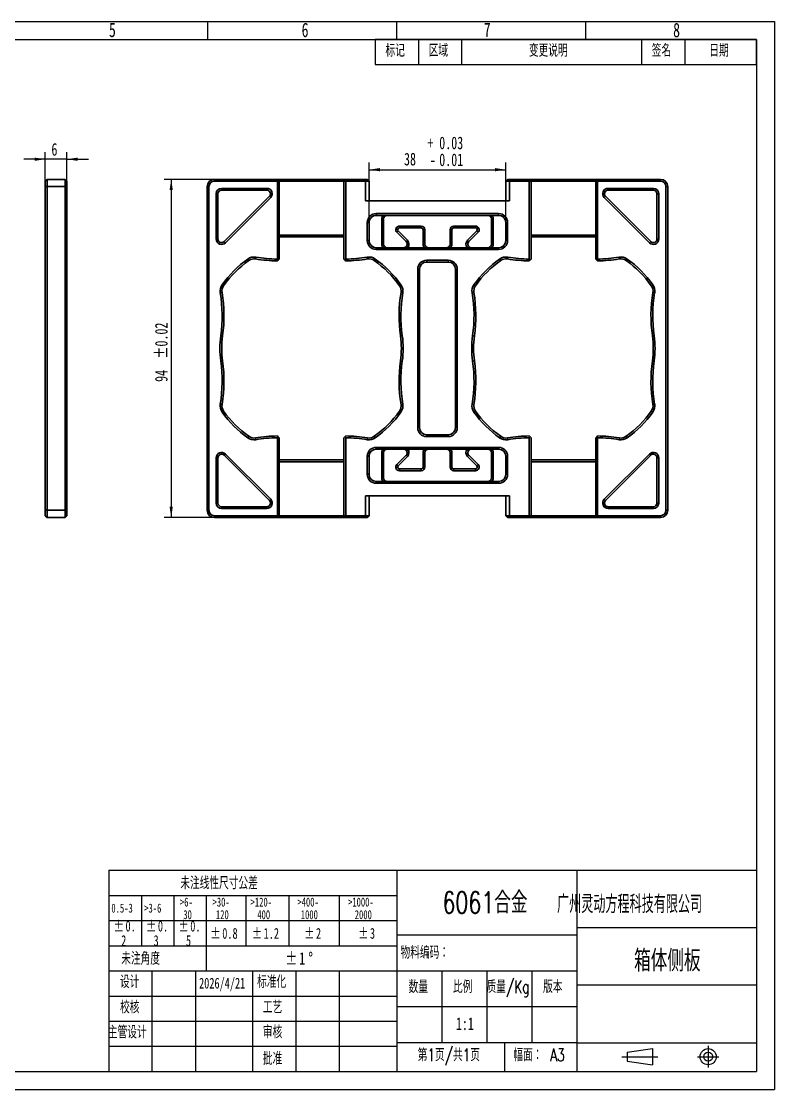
# Model space of a CAD drawing. Header units: millimetres. Extents: x 0 to 420, y 0 to 297.
# Drawn here: x 210.6 to 420, y 0 to 297 of the extents above; entities that cross this region are included whole.
import ezdxf

# ---------------------------------------------------------------- set-up
doc = ezdxf.new("R2010")
doc.units = ezdxf.units.MM
doc.linetypes.add('CENTERX2', pattern=[20.32, 12.7, -2.54, 2.54, -2.54])
for name, color, linetype in [('中心线', 6, 'CENTERX2'), ('尺寸线', 5, 'Continuous'), ('细实线', 7, 'Continuous')]:
    doc.layers.add(name, color=color, linetype=linetype)
doc.layers.add('图框', color=7, linetype='Continuous', lineweight=50)
doc.layers.add('粗实线', color=7, linetype='Continuous', lineweight=25)
doc.styles.add('SLDTEXTSTYLE0', font='TXT', dxfattribs={"width": 0.7, "bigfont": 'bigfont'})
doc.styles.add('SLDTEXTSTYLE1', font='TXT', dxfattribs={"width": 0.7})
doc.styles.add('SLDTEXTSTYLE2', font='TXT', dxfattribs={"width": 0.610802, "bigfont": 'bigfont'})
doc.dimstyles.new('SLDDIMSTYLE0', dxfattribs={"dimtxt": 3.5, "dimasz": 3, "dimexe": 0, "dimexo": 0.0625, "dimgap": 0.875, "dimtad": 2, "dimrnd": 1e-09, "dimzin": 12, "dimdsep": 46, "dimtxsty": 'SLDTEXTSTYLE1', "dimsah": 1, "dimcen": 0.09, "dimadec": 0, "dimazin": 3, "dimtol": 1, "dimtp": 0.02, "dimtm": 0.02, "dimtfac": 1, "dimtofl": 0, "dimtmove": 0, "dimatfit": 3, "dimfxl": 0, "dimfrac": 2, "dimtolj": 1, "dimarcsym": 0})
doc.dimstyles.new('SLDDIMSTYLE1', dxfattribs={"dimtxt": 3.5, "dimasz": 3, "dimexe": 0, "dimexo": 0.0625, "dimgap": 0.875, "dimtad": 2, "dimrnd": 1e-09, "dimzin": 12, "dimdsep": 46, "dimtxsty": 'SLDTEXTSTYLE1', "dimsah": 1, "dimcen": 0.09, "dimadec": 0, "dimazin": 3, "dimtfac": 1, "dimtmove": 0, "dimatfit": 0, "dimfxl": 0, "dimfrac": 2, "dimtolj": 1, "dimtzin": 12, "dimarcsym": 0})
doc.dimstyles.new('SLDDIMSTYLE4', dxfattribs={"dimtxt": 3.5, "dimasz": 3, "dimexe": 0, "dimexo": 0.0625, "dimgap": 0.875, "dimtad": 2, "dimrnd": 1e-09, "dimzin": 12, "dimdsep": 46, "dimtxsty": 'SLDTEXTSTYLE1', "dimsah": 1, "dimcen": 0.09, "dimadec": 0, "dimazin": 3, "dimtol": 1, "dimtp": 0.03, "dimtm": 0.01, "dimtfac": 1, "dimtofl": 0, "dimtmove": 0, "dimatfit": 3, "dimfxl": 0, "dimfrac": 2, "dimtolj": 1, "dimarcsym": 0})

# ---------------------------------------------------------------- blocks, each defined once
blk = doc.blocks.new('SW_TABLEANNOTATION_0')
at = {"layer": '细实线', "color": 0}
for p, q in [((0, 0), (0, -7)), ((0, 0), (12, 0)), ((0, 0), (0, -7)), ((106, 0), (0, 0)), ((12, 0), (12, -7)), ((12, 0), (24, 0)), ((24, 0), (24, -7)), ((24, 0), (74, 0)), ((74, 0), (74, -7)), ((74, 0), (86, 0)), ((86, 0), (86, -7)), ((86, 0), (106, 0)), ((106, 0), (106, -7)), ((106, -7), (106, 0)), ((0, -7), (12, -7)), ((0, -7), (106, -7)), ((12, -7), (24, -7)), ((24, -7), (74, -7)), ((74, -7), (86, -7)), ((86, -7), (106, -7))]:
    blk.add_line(p, q, dxfattribs=at)
at = {"layer": '细实线', "color": 0, "char_height": 3.5, "attachment_point": 1, "style": 'SLDTEXTSTYLE0'}
for s, insert in [('标记', (2.85, -1.34)), ('区域', (14.85, -1.34)), ('变更说明', (42.7, -1.34)), ('签名', (76.85, -1.34)), ('日期', (92.85, -1.34))]:
    blk.add_mtext(s, dxfattribs=dict(at, insert=insert))
blk = doc.blocks.new('SW_TABLEANNOTATION_1')
at = {"layer": '细实线', "color": 0}
for p, q in [((0, 0), (0, -7)), ((0, 0), (9, 0)), ((9, 0), (18, 0)), ((18, 0), (27, 0)), ((27, 0), (38, 0)), ((38, 0), (50, 0)), ((50, 0), (64, 0)), ((64, 0), (80, 0)), ((80, 0), (80, -7)), ((0, -7), (0, -14)), ((0, -7), (9, -7)), ((9, -7), (9, -14)), ((9, -7), (18, -7)), ((18, -7), (18, -14)), ((18, -7), (27, -7)), ((27, -7), (27, -14)), ((27, -7), (38, -7)), ((38, -7), (38, -14)), ((38, -7), (50, -7)), ((50, -7), (50, -14)), ((50, -7), (64, -7)), ((64, -7), (64, -14)), ((64, -7), (80, -7)), ((80, -7), (80, -14)), ((0, -14), (0, -21)), ((0, -14), (9, -14)), ((9, -14), (9, -21)), ((9, -14), (18, -14)), ((18, -14), (18, -21)), ((18, -14), (27, -14)), ((27, -14), (27, -21)), ((27, -14), (38, -14)), ((38, -14), (38, -21)), ((38, -14), (50, -14)), ((50, -14), (50, -21)), ((50, -14), (64, -14)), ((64, -14), (64, -21)), ((64, -14), (80, -14)), ((80, -14), (80, -21)), ((0, -21), (0, -28)), ((0, -21), (9, -21)), ((9, -21), (18, -21)), ((18, -21), (27, -21)), ((27, -21), (27, -28)), ((27, -21), (27, -28)), ((27, -21), (38, -21)), ((38, -21), (50, -21)), ((50, -21), (64, -21)), ((64, -21), (80, -21)), ((80, -21), (80, -28)), ((0, -28), (9, -28)), ((9, -28), (18, -28)), ((18, -28), (27, -28)), ((27, -28), (38, -28)), ((38, -28), (50, -28)), ((50, -28), (64, -28)), ((64, -28), (80, -28))]:
    blk.add_line(p, q, dxfattribs=at)
at = {"layer": '细实线', "color": 0, "attachment_point": 1}
for s, insert, char_height, style in [('未注线性尺寸公差', (19.82, -1.79), 3.5, 'SLDTEXTSTYLE0'), ('>6-', (19.71, -7.6), 2.5, 'SLDTEXTSTYLE1'), ('>30-', (28.79, -7.6), 2.5, 'SLDTEXTSTYLE1'), ('>120-', (39.36, -7.6), 2.5, 'SLDTEXTSTYLE1'), ('>400-', (52.36, -7.6), 2.5, 'SLDTEXTSTYLE1'), ('>1000-', (66.44, -7.6), 2.5, 'SLDTEXTSTYLE1'), ('0.5-3', (0.66, -9.28), 2.5, 'SLDTEXTSTYLE1'), ('>3-6', (9.79, -9.28), 2.5, 'SLDTEXTSTYLE1'), ('30', (20.65, -11.1), 2.5, 'SLDTEXTSTYLE1'), ('120', (29.72, -11.1), 2.5, 'SLDTEXTSTYLE1'), ('400', (41.22, -11.1), 2.5, 'SLDTEXTSTYLE1'), ('1000', (53.3, -11.1), 2.5, 'SLDTEXTSTYLE1'), ('2000', (68.3, -11.1), 2.5, 'SLDTEXTSTYLE1'), ('%%p', (1.3, -14.03), 3, 'SLDTEXTSTYLE1'), ('0.', (4.59, -14.03), 3, 'SLDTEXTSTYLE1'), ('%%p', (10.3, -14.03), 3, 'SLDTEXTSTYLE1'), ('0.', (13.59, -14.03), 3, 'SLDTEXTSTYLE1'), ('%%p', (19.3, -14.03), 3, 'SLDTEXTSTYLE1'), ('0.', (22.59, -14.03), 3, 'SLDTEXTSTYLE1'), ('%%p', (28.19, -16.05), 3, 'SLDTEXTSTYLE1'), ('0.8', (31.48, -16.05), 3, 'SLDTEXTSTYLE1'), ('%%p', (39.69, -16.05), 3, 'SLDTEXTSTYLE1'), ('1.2', (42.98, -16.05), 3, 'SLDTEXTSTYLE1'), ('%%p', (54.25, -16.05), 3, 'SLDTEXTSTYLE1'), ('2', (57.53, -16.05), 3, 'SLDTEXTSTYLE1'), ('%%p', (69.25, -16.05), 3, 'SLDTEXTSTYLE1'), ('3', (72.53, -16.05), 3, 'SLDTEXTSTYLE1'), ('2', (3.39, -18.06), 3, 'SLDTEXTSTYLE1'), ('3', (12.39, -18.06), 3, 'SLDTEXTSTYLE1'), ('5', (21.39, -18.06), 3, 'SLDTEXTSTYLE1'), ('未注角度', (3.41, -22.79), 3.5, 'SLDTEXTSTYLE0'), ('%%p', (49.01, -22.79), 3.5, 'SLDTEXTSTYLE1'), ('1', (52.84, -22.79), 3.5, 'SLDTEXTSTYLE1'), ('%%d', (55.43, -22.79), 3.5, 'SLDTEXTSTYLE1')]:
    blk.add_mtext(s, dxfattribs=dict(at, insert=insert, char_height=char_height, style=style))
blk = doc.blocks.new('_D_5')
at = {"layer": '尺寸线'}
for p, q in [((217.3, 258.67), (211.3, 258.67)), ((217.3, 251.07), (217.3, 260.67)), ((223.3, 258.67), (217.3, 258.67)), ((223.3, 251.07), (223.3, 260.67)), ((223.3, 258.67), (229.3, 258.67))]:
    blk.add_line(p, q, dxfattribs=at)
for points in [[(217.3, 258.67), (214.3, 259.12), (214.3, 258.22)], [(223.3, 258.67), (226.3, 258.22), (226.3, 259.12)]]:
    blk.add_solid(points, dxfattribs=at)
at = {"layer": '尺寸线', "insert": (219, 263.18), "char_height": 3.5, "attachment_point": 1, "style": 'SLDTEXTSTYLE1'}
blk.add_mtext('6', dxfattribs=at)
blk = doc.blocks.new('_D_11')
at = {"layer": '尺寸线'}
for p, q in [((307.29, 241.07), (307.29, 257.76)), ((307.29, 255.76), (345.29, 255.76)), ((345.29, 241.07), (345.29, 257.76))]:
    blk.add_line(p, q, dxfattribs=at)
for points in [[(307.29, 255.76), (310.29, 255.31), (310.29, 256.21)], [(345.29, 255.76), (342.29, 256.21), (342.29, 255.31)]]:
    blk.add_solid(points, dxfattribs=at)
at = {"layer": '尺寸线', "char_height": 3.5, "attachment_point": 1, "style": 'SLDTEXTSTYLE1'}
for s, insert in [('+', (323.49, 264.97)), ('0.03', (326.78, 264.97)), ('38', (316.99, 260.46)), ('0.01', (326.78, 260.27)), ('-', (324.17, 260.27))]:
    blk.add_mtext(s, dxfattribs=dict(at, insert=insert))
blk = doc.blocks.new('_D_12')
at = {"layer": '尺寸线'}
for p, q in [((281.79, 253.07), (250.29, 253.07)), ((252.29, 253.07), (252.29, 159.07)), ((281.79, 159.07), (250.29, 159.07))]:
    blk.add_line(p, q, dxfattribs=at)
for points in [[(252.29, 253.07), (251.84, 250.07), (252.74, 250.07)], [(252.29, 159.07), (252.74, 162.07), (251.84, 162.07)]]:
    blk.add_solid(points, dxfattribs=at)
at = {"layer": '尺寸线', "char_height": 3.5, "attachment_point": 1, "rotation": 90, "style": 'SLDTEXTSTYLE1'}
for s, insert in [('±0.02', (247.78, 203.26)), ('94', (247.78, 196.77))]:
    blk.add_mtext(s, dxfattribs=dict(at, insert=insert))

msp = doc.modelspace()

# ---------------------------------------------------------------- linework, layer by layer
at = {"color": 7, "linetype": 'Continuous', "lineweight": 35}
for p, q in [((217.296, 252.572), (217.796, 253.072)), ((217.296, 251.072), (217.296, 252.572)), ((217.796, 253.072), (217.796, 251.072)), ((222.796, 253.072), (217.796, 253.072)), ((222.796, 251.072), (222.796, 253.072)), ((222.796, 253.072), (223.296, 252.572)), ((223.296, 252.572), (223.296, 251.072)), ((264.292, 253.072), (264.292, 252.572)), ((264.292, 253.072), (281.792, 253.072)), ((281.792, 252.572), (264.292, 252.572)), ((281.792, 253.072), (281.792, 252.572)), ((282.292, 252.572), (281.792, 253.072)), ((281.792, 253.072), (300.792, 253.072)), ((281.792, 230.913), (281.792, 252.572)), ((282.292, 252.572), (281.792, 252.572)), ((282.292, 252.572), (282.292, 230.91)), ((300.292, 252.572), (282.292, 252.572)), ((300.292, 252.572), (300.792, 253.072)), ((300.792, 252.572), (300.292, 252.572)), ((300.292, 230.91), (300.292, 252.572)), ((300.792, 252.572), (300.792, 253.072)), ((300.792, 253.072), (306.292, 253.072)), ((300.792, 252.572), (300.792, 230.913)), ((306.292, 252.572), (300.792, 252.572)), ((306.292, 252.572), (306.292, 253.072)), ((306.292, 253.072), (306.792, 253.072)), ((306.292, 247.072), (306.292, 252.572)), ((307.292, 252.572), (306.292, 252.572)), ((307.292, 252.572), (306.792, 253.072)), ((307.292, 252.572), (307.292, 247.072)), ((345.792, 253.072), (345.292, 252.572)), ((345.292, 247.072), (345.292, 252.572)), ((346.292, 252.572), (345.292, 252.572)), ((345.792, 253.072), (346.292, 253.072)), ((346.292, 253.072), (346.292, 252.572)), ((346.292, 253.072), (351.792, 253.072)), ((346.292, 252.572), (346.292, 247.072)), ((351.792, 252.572), (346.292, 252.572)), ((351.792, 253.072), (352.292, 252.572)), ((351.792, 253.072), (351.792, 252.572)), ((351.792, 253.072), (370.792, 253.072)), ((351.792, 230.913), (351.792, 252.572)), ((351.792, 252.572), (352.292, 252.572)), ((352.292, 252.572), (352.292, 230.91)), ((370.292, 252.572), (352.292, 252.572)), ((370.792, 253.072), (370.292, 252.572)), ((370.792, 252.572), (370.292, 252.572)), ((370.292, 230.91), (370.292, 252.572)), ((370.792, 252.572), (370.792, 253.072)), ((370.792, 253.072), (388.292, 253.072)), ((370.792, 252.572), (370.792, 230.913)), ((388.292, 252.572), (370.792, 252.572)), ((388.292, 252.572), (388.292, 253.072)), ((217.296, 161.072), (217.296, 251.072)), ((217.296, 251.072), (217.796, 251.072)), ((217.796, 251.072), (217.796, 161.072)), ((222.796, 251.072), (217.796, 251.072)), ((222.796, 161.072), (222.796, 251.072)), ((222.796, 251.072), (223.296, 251.072)), ((223.296, 251.072), (223.296, 161.072)), ((262.292, 161.072), (262.292, 251.072)), ((262.292, 251.072), (262.792, 251.072)), ((262.792, 251.072), (262.792, 161.072)), ((266.292, 250.572), (278.877, 250.572)), ((266.292, 250.572), (266.292, 250.072)), ((278.877, 250.072), (266.292, 250.072)), ((278.877, 250.572), (278.877, 250.072)), ((373.706, 250.572), (386.292, 250.572)), ((373.706, 250.072), (373.706, 250.572)), ((386.292, 250.072), (373.706, 250.072)), ((386.292, 250.072), (386.292, 250.572)), ((389.792, 161.072), (389.792, 251.072)), ((389.792, 251.072), (390.292, 251.072)), ((390.292, 251.072), (390.292, 161.072)), ((264.792, 236.486), (264.792, 249.072)), ((264.792, 249.072), (265.292, 249.072)), ((265.292, 249.072), (265.292, 236.486)), ((266.999, 235.779), (279.585, 248.364)), ((279.938, 248.011), (267.352, 235.425)), ((279.585, 248.364), (279.938, 248.011)), ((306.292, 247.072), (346.292, 247.072)), ((372.645, 248.011), (372.999, 248.364)), ((385.231, 235.425), (372.645, 248.011)), ((372.999, 248.364), (385.585, 235.779)), ((387.292, 236.486), (387.292, 249.072)), ((387.292, 249.072), (387.792, 249.072)), ((387.792, 249.072), (387.792, 236.486)), ((309.292, 243.572), (343.292, 243.572)), ((309.292, 243.072), (309.292, 243.572)), ((343.292, 243.072), (343.292, 243.572)), ((306.792, 236.072), (306.792, 241.072)), ((307.292, 241.072), (306.792, 241.072)), ((307.292, 241.072), (307.292, 236.072)), ((343.292, 243.072), (309.292, 243.072)), ((310.792, 242.072), (311.292, 242.072)), ((310.792, 235.072), (310.792, 242.072)), ((311.292, 242.072), (311.292, 235.072)), ((341.792, 242.072), (341.292, 242.072)), ((341.292, 235.072), (341.292, 242.072)), ((341.792, 242.072), (341.792, 235.072)), ((345.292, 236.072), (345.292, 241.072)), ((345.292, 241.072), (345.792, 241.072)), ((345.792, 241.072), (345.792, 236.072)), ((315.352, 238.718), (314.999, 238.364)), ((317.585, 235.779), (314.999, 238.364)), ((315.352, 238.718), (317.938, 236.132)), ((315.706, 239.572), (315.706, 240.072)), ((315.706, 240.072), (321.792, 240.072)), ((321.792, 239.572), (315.706, 239.572)), ((321.792, 239.572), (321.792, 240.072)), ((322.292, 235.072), (322.292, 239.072)), ((322.292, 239.072), (322.792, 239.072)), ((322.792, 239.072), (322.792, 235.072)), ((329.792, 235.072), (329.792, 239.072)), ((330.292, 239.072), (329.792, 239.072)), ((330.292, 239.072), (330.292, 235.072)), ((330.792, 239.572), (330.792, 240.072)), ((330.792, 240.072), (336.877, 240.072)), ((336.877, 239.572), (330.792, 239.572)), ((334.645, 236.132), (337.231, 238.718)), ((337.585, 238.364), (334.999, 235.779)), ((336.877, 239.572), (336.877, 240.072)), ((337.231, 238.718), (337.585, 238.364)), ((265.292, 236.486), (264.792, 236.486)), ((266.999, 235.779), (267.352, 235.425)), ((282.292, 237.572), (300.292, 237.572)), ((300.292, 237.072), (282.292, 237.072)), ((306.792, 236.072), (307.292, 236.072)), ((310.792, 235.072), (311.292, 235.072)), ((317.938, 236.132), (317.585, 235.779)), ((322.292, 235.072), (322.792, 235.072)), ((330.292, 235.072), (329.792, 235.072)), ((334.645, 236.132), (334.999, 235.779)), ((341.792, 235.072), (341.292, 235.072)), ((345.792, 236.072), (345.292, 236.072)), ((352.292, 237.572), (370.292, 237.572)), ((370.292, 237.072), (352.292, 237.072)), ((385.231, 235.425), (385.585, 235.779)), ((387.792, 236.486), (387.292, 236.486)), ((309.292, 233.572), (309.292, 234.072)), ((309.292, 234.072), (343.292, 234.072)), ((343.292, 233.572), (309.292, 233.572)), ((343.292, 233.572), (343.292, 234.072)), ((273.859, 230.511), (273.569, 230.918)), ((275.733, 230.946), (275.815, 231.439)), ((282.292, 230.91), (282.042, 230.66)), ((300.541, 230.66), (300.292, 230.91)), ((306.85, 230.946), (306.768, 231.439)), ((308.724, 230.511), (309.015, 230.918)), ((323.292, 230.572), (329.292, 230.572)), ((323.292, 230.072), (323.292, 230.572)), ((329.292, 230.072), (323.292, 230.072)), ((329.292, 230.072), (329.292, 230.572)), ((343.859, 230.511), (343.569, 230.918)), ((345.733, 230.946), (345.815, 231.439)), ((352.292, 230.91), (352.042, 230.66)), ((370.541, 230.66), (370.292, 230.91)), ((376.85, 230.946), (376.768, 231.439)), ((378.724, 230.511), (379.015, 230.918)), ((320.792, 184.072), (320.792, 228.072)), ((321.292, 228.072), (320.792, 228.072)), ((321.292, 228.072), (321.292, 184.072)), ((331.292, 184.072), (331.292, 228.072)), ((331.292, 228.072), (331.792, 228.072)), ((331.792, 228.072), (331.792, 184.072)), ((266.852, 223.504), (266.445, 223.795)), ((315.731, 223.504), (316.138, 223.795)), ((336.852, 223.504), (336.445, 223.795)), ((385.731, 223.504), (386.138, 223.795)), ((266.417, 221.63), (265.924, 221.548)), ((316.166, 221.63), (316.659, 221.548)), ((336.417, 221.63), (335.924, 221.548)), ((386.166, 221.63), (386.659, 221.548)), ((266.564, 209.545), (266.069, 209.614)), ((316.019, 209.545), (316.514, 209.614)), ((336.564, 209.545), (336.069, 209.614)), ((386.019, 209.545), (386.514, 209.614)), ((266.564, 202.598), (266.069, 202.529)), ((316.019, 202.598), (316.514, 202.529)), ((336.564, 202.598), (336.069, 202.529)), ((386.019, 202.598), (386.514, 202.529)), ((266.417, 190.513), (265.924, 190.595)), ((316.166, 190.513), (316.659, 190.595)), ((336.417, 190.513), (335.924, 190.595)), ((386.166, 190.513), (386.659, 190.595)), ((266.852, 188.639), (266.445, 188.349)), ((315.731, 188.639), (316.138, 188.349)), ((336.852, 188.639), (336.445, 188.349)), ((385.731, 188.639), (386.138, 188.349)), ((273.859, 181.632), (273.569, 181.225)), ((275.733, 181.197), (275.815, 180.704)), ((281.792, 159.572), (281.792, 181.23)), ((282.042, 181.483), (282.292, 181.233)), ((282.292, 181.233), (282.292, 159.572)), ((300.541, 181.483), (300.292, 181.233)), ((300.292, 159.572), (300.292, 181.233)), ((300.792, 181.23), (300.792, 159.572)), ((306.85, 181.197), (306.768, 180.704)), ((308.724, 181.632), (309.015, 181.225)), ((320.792, 184.072), (321.292, 184.072)), ((323.292, 181.572), (323.292, 182.072)), ((323.292, 182.072), (329.292, 182.072)), ((329.292, 181.572), (323.292, 181.572)), ((329.292, 181.572), (329.292, 182.072)), ((331.792, 184.072), (331.292, 184.072)), ((343.859, 181.632), (343.569, 181.225)), ((345.733, 181.197), (345.815, 180.704)), ((351.792, 159.572), (351.792, 181.23)), ((352.292, 181.233), (352.042, 181.483)), ((352.292, 181.233), (352.292, 159.572)), ((370.541, 181.483), (370.292, 181.233)), ((370.292, 159.572), (370.292, 181.233)), ((370.792, 181.23), (370.792, 159.572)), ((376.85, 181.197), (376.768, 180.704)), ((378.724, 181.632), (379.015, 181.225)), ((309.292, 178.572), (343.292, 178.572)), ((309.292, 178.072), (309.292, 178.572)), ((343.292, 178.072), (343.292, 178.572)), ((264.792, 163.072), (264.792, 175.657)), ((264.792, 175.657), (265.292, 175.657)), ((265.292, 175.657), (265.292, 163.072)), ((267.352, 176.718), (266.999, 176.364)), ((279.585, 163.779), (266.999, 176.364)), ((267.352, 176.718), (279.938, 164.132)), ((306.792, 171.072), (306.792, 176.072)), ((306.792, 176.072), (307.292, 176.072)), ((307.292, 176.072), (307.292, 171.072)), ((343.292, 178.072), (309.292, 178.072)), ((310.792, 177.072), (311.292, 177.072)), ((310.792, 170.072), (310.792, 177.072)), ((311.292, 177.072), (311.292, 170.072)), ((314.999, 173.779), (317.585, 176.364)), ((317.938, 176.011), (315.352, 173.425)), ((317.938, 176.011), (317.585, 176.364)), ((322.292, 177.072), (322.792, 177.072)), ((322.292, 173.072), (322.292, 177.072)), ((322.792, 177.072), (322.792, 173.072)), ((329.792, 177.072), (330.292, 177.072)), ((329.792, 173.072), (329.792, 177.072)), ((330.292, 177.072), (330.292, 173.072)), ((334.999, 176.364), (334.645, 176.011)), ((337.231, 173.425), (334.645, 176.011)), ((334.999, 176.364), (337.585, 173.779)), ((341.792, 177.072), (341.292, 177.072)), ((341.292, 170.072), (341.292, 177.072)), ((341.792, 177.072), (341.792, 170.072)), ((345.292, 171.072), (345.292, 176.072)), ((345.292, 176.072), (345.792, 176.072)), ((345.792, 176.072), (345.792, 171.072)), ((372.645, 164.132), (385.231, 176.718)), ((385.585, 176.364), (372.999, 163.779)), ((385.585, 176.364), (385.231, 176.718)), ((387.292, 163.072), (387.292, 175.657)), ((387.292, 175.657), (387.792, 175.657)), ((387.792, 175.657), (387.792, 163.072)), ((282.292, 175.072), (300.292, 175.072)), ((300.292, 174.572), (282.292, 174.572)), ((315.352, 173.425), (314.999, 173.779)), ((315.706, 172.572), (321.792, 172.572)), ((315.706, 172.572), (315.706, 172.072)), ((321.792, 172.572), (321.792, 172.072)), ((322.292, 173.072), (322.792, 173.072)), ((329.792, 173.072), (330.292, 173.072)), ((330.792, 172.072), (330.792, 172.572)), ((330.792, 172.572), (336.877, 172.572)), ((336.877, 172.072), (336.877, 172.572)), ((337.585, 173.779), (337.231, 173.425)), ((352.292, 175.072), (370.292, 175.072)), ((370.292, 174.572), (352.292, 174.572)), ((306.792, 171.072), (307.292, 171.072)), ((310.792, 170.072), (311.292, 170.072)), ((321.792, 172.072), (315.706, 172.072)), ((336.877, 172.072), (330.792, 172.072)), ((341.792, 170.072), (341.292, 170.072)), ((345.292, 171.072), (345.792, 171.072)), ((309.292, 168.572), (309.292, 169.072)), ((309.292, 169.072), (343.292, 169.072)), ((343.292, 168.572), (309.292, 168.572)), ((343.292, 168.572), (343.292, 169.072)), ((279.938, 164.132), (279.585, 163.779)), ((306.292, 165.072), (346.292, 165.072)), ((306.292, 159.572), (306.292, 165.072)), ((307.292, 165.072), (307.292, 159.572)), ((345.292, 159.572), (345.292, 165.072)), ((346.292, 165.072), (346.292, 159.572)), ((372.999, 163.779), (372.645, 164.132)), ((217.296, 159.572), (217.296, 161.072)), ((217.296, 161.072), (217.796, 161.072)), ((217.796, 161.072), (217.796, 159.072)), ((222.796, 161.072), (217.796, 161.072)), ((222.796, 159.072), (222.796, 161.072)), ((222.796, 161.072), (223.296, 161.072)), ((223.296, 161.072), (223.296, 159.572)), ((262.292, 161.072), (262.792, 161.072)), ((265.292, 163.072), (264.792, 163.072)), ((266.292, 162.072), (266.292, 161.572)), ((266.292, 162.072), (278.877, 162.072)), ((278.877, 161.572), (266.292, 161.572)), ((278.877, 162.072), (278.877, 161.572)), ((373.706, 161.572), (373.706, 162.072)), ((373.706, 162.072), (386.292, 162.072)), ((386.292, 161.572), (373.706, 161.572)), ((386.292, 161.572), (386.292, 162.072)), ((387.792, 163.072), (387.292, 163.072)), ((389.792, 161.072), (390.292, 161.072)), ((217.296, 159.572), (217.796, 159.072)), ((222.796, 159.072), (217.796, 159.072)), ((222.796, 159.072), (223.296, 159.572)), ((264.292, 159.572), (281.792, 159.572)), ((264.292, 159.072), (264.292, 159.572)), ((281.792, 159.072), (264.292, 159.072)), ((281.792, 159.072), (281.792, 159.572)), ((282.292, 159.572), (281.792, 159.572)), ((281.792, 159.072), (282.292, 159.572)), ((300.792, 159.072), (281.792, 159.072)), ((282.292, 159.572), (300.292, 159.572)), ((300.792, 159.072), (300.292, 159.572)), ((300.792, 159.572), (300.292, 159.572)), ((300.792, 159.572), (306.292, 159.572)), ((300.792, 159.072), (300.792, 159.572)), ((306.292, 159.072), (300.792, 159.072)), ((306.292, 159.572), (307.292, 159.572)), ((306.292, 159.072), (306.292, 159.572)), ((306.792, 159.072), (306.292, 159.072)), ((306.792, 159.072), (307.292, 159.572)), ((345.292, 159.572), (346.292, 159.572)), ((345.292, 159.572), (345.792, 159.072)), ((346.292, 159.072), (345.792, 159.072)), ((346.292, 159.572), (351.792, 159.572)), ((346.292, 159.572), (346.292, 159.072)), ((351.792, 159.072), (346.292, 159.072)), ((352.292, 159.572), (351.792, 159.072)), ((351.792, 159.572), (351.792, 159.072)), ((352.292, 159.572), (351.792, 159.572)), ((370.792, 159.072), (351.792, 159.072)), ((352.292, 159.572), (370.292, 159.572)), ((370.792, 159.572), (370.292, 159.572)), ((370.292, 159.572), (370.792, 159.072)), ((370.792, 159.572), (388.292, 159.572)), ((370.792, 159.572), (370.792, 159.072)), ((388.292, 159.072), (370.792, 159.072)), ((388.292, 159.572), (388.292, 159.072))]:
    msp.add_line(p, q, dxfattribs=at)
for centre, radius, start, end in [((264.292, 251.072), 2, 90, 180), ((264.292, 251.072), 1.5, 90, 180), ((388.292, 251.072), 2, 0, 90), ((388.292, 251.072), 1.5, 0, 90), ((266.292, 249.072), 1.5, 90, 180), ((266.292, 249.072), 1, 90, 180), ((278.877, 249.072), 1.5, 315, 90), ((278.877, 249.072), 1, 315, 90), ((373.706, 249.072), 1.5, 90, 225), ((373.706, 249.072), 1, 90, 225), ((386.292, 249.072), 1.5, 0, 90), ((386.292, 249.072), 1, 0, 90), ((309.292, 241.072), 2.5, 90, 180), ((343.292, 241.072), 2.5, 0, 90), ((309.292, 241.072), 2, 90, 180), ((312.292, 242.072), 1.5, 138.18969, 180), ((312.292, 242.072), 1, 90, 180), ((340.292, 242.072), 1, 0, 90), ((340.292, 242.072), 1.5, 0, 41.81031), ((343.292, 241.072), 2, 0, 90), ((315.706, 239.072), 1, 90, 225), ((315.706, 239.072), 0.5, 90, 225), ((321.792, 239.072), 1, 0, 90), ((321.792, 239.072), 0.5, 0, 90), ((330.792, 239.072), 1, 90, 180), ((330.792, 239.072), 0.5, 90, 180), ((336.877, 239.072), 1, 315, 90), ((336.877, 239.072), 0.5, 315, 90), ((266.292, 236.486), 1.5, 180, 315), ((266.292, 236.486), 1, 180, 315), ((309.292, 236.072), 2.5, 180, 270), ((309.292, 236.072), 2, 180, 270), ((312.292, 235.072), 1.5, 180, 221.81031), ((312.292, 235.072), 1, 180, 270), ((316.877, 235.072), 1, 270, 45), ((316.877, 235.072), 1.5, 318.18969, 45), ((323.792, 235.072), 1.5, 180, 221.81031), ((323.792, 235.072), 1, 180, 270), ((328.792, 235.072), 1, 270, 0), ((328.792, 235.072), 1.5, 318.18969, 0), ((335.706, 235.072), 1.5, 135, 221.81031), ((335.706, 235.072), 1, 135, 270), ((340.292, 235.072), 1, 270, 0), ((340.292, 235.072), 1.5, 318.18969, 0), ((343.292, 236.072), 2.5, 270, 0), ((343.292, 236.072), 2, 270, 0), ((386.292, 236.486), 1.5, 225, 0), ((386.292, 236.486), 1, 225, 0), ((291.292, 206.072), 30.52, 125.5, 144.5), ((291.292, 206.072), 30.02, 125.5, 144.5), ((275.322, 228.46), 3.02, 80.60896, 125.5), ((275.322, 228.46), 2.52, 80.60896, 125.5), ((282.257, 270.39), 39.98, 260.60896, 269.33674), ((282.257, 270.39), 39.48, 260.60896, 269.32448), ((300.326, 270.39), 39.98, 270.66326, 279.39104), ((300.326, 270.39), 39.48, 270.67552, 279.39104), ((307.261, 228.46), 3.02, 54.5, 99.39104), ((307.261, 228.46), 2.52, 54.5, 99.39104), ((291.292, 206.072), 30.02, 35.5, 54.5), ((291.292, 206.072), 30.52, 35.5, 54.5), ((323.292, 228.072), 2.5, 90, 180), ((323.292, 228.072), 2, 90, 180), ((329.292, 228.072), 2.5, 0, 90), ((329.292, 228.072), 2, 0, 90), ((361.292, 206.072), 30.52, 125.5, 144.5), ((361.292, 206.072), 30.02, 125.5, 144.5), ((345.322, 228.46), 3.02, 80.60896, 125.5), ((345.322, 228.46), 2.52, 80.60896, 125.5), ((352.257, 270.39), 39.98, 260.60896, 269.33674), ((352.257, 270.39), 39.48, 260.60896, 269.32448), ((370.326, 270.39), 39.98, 270.66326, 279.39104), ((370.326, 270.39), 39.48, 270.67552, 279.39104), ((377.261, 228.46), 3.02, 54.5, 99.39104), ((377.261, 228.46), 2.52, 54.5, 99.39104), ((361.292, 206.072), 30.02, 35.5, 54.5), ((361.292, 206.072), 30.52, 35.5, 54.5), ((268.903, 222.041), 3.02, 144.5, 189.39104), ((268.903, 222.041), 2.52, 144.5, 189.39104), ((313.68, 222.041), 2.52, 350.60896, 35.5), ((313.68, 222.041), 3.02, 350.60896, 35.5), ((338.903, 222.041), 3.02, 144.5, 189.39104), ((338.903, 222.041), 2.52, 144.5, 189.39104), ((383.68, 222.041), 2.52, 350.60896, 35.5), ((383.68, 222.041), 3.02, 350.60896, 35.5), ((226.973, 215.106), 39.48, 352.00424, 9.39104), ((226.973, 215.106), 39.98, 352.00424, 9.39104), ((355.61, 215.106), 39.98, 170.60896, 187.99576), ((355.61, 215.106), 39.48, 170.60896, 187.99576), ((296.973, 215.106), 39.48, 352.00424, 9.39104), ((296.973, 215.106), 39.98, 352.00424, 9.39104), ((425.61, 215.106), 39.98, 170.60896, 187.99576), ((425.61, 215.106), 39.48, 170.60896, 187.99576), ((291.292, 206.072), 25.47, 172.00424, 187.99576), ((291.292, 206.072), 24.97, 172.00424, 187.99576), ((291.292, 206.072), 24.97, 352.00424, 7.99576), ((291.292, 206.072), 25.47, 352.00424, 7.99576), ((361.292, 206.072), 25.47, 172.00424, 187.99576), ((361.292, 206.072), 24.97, 172.00424, 187.99576), ((361.292, 206.072), 24.97, 352.00424, 7.99576), ((361.292, 206.072), 25.47, 352.00424, 7.99576), ((226.973, 197.037), 39.48, 350.60896, 7.99576), ((226.973, 197.037), 39.98, 350.60896, 7.99576), ((355.61, 197.037), 39.98, 172.00424, 189.39104), ((355.61, 197.037), 39.48, 172.00424, 189.39104), ((296.973, 197.037), 39.48, 350.60896, 7.99576), ((296.973, 197.037), 39.98, 350.60896, 7.99576), ((425.61, 197.037), 39.98, 172.00424, 189.39104), ((425.61, 197.037), 39.48, 172.00424, 189.39104), ((268.903, 190.102), 3.02, 170.60896, 215.5), ((268.903, 190.102), 2.52, 170.60896, 215.5), ((313.68, 190.102), 2.52, 324.5, 9.39104), ((313.68, 190.102), 3.02, 324.5, 9.39104), ((338.903, 190.102), 3.02, 170.60896, 215.5), ((338.903, 190.102), 2.52, 170.60896, 215.5), ((383.68, 190.102), 2.52, 324.5, 9.39104), ((383.68, 190.102), 3.02, 324.5, 9.39104), ((291.292, 206.072), 30.52, 215.5, 234.5), ((291.292, 206.072), 30.02, 215.5, 234.5), ((291.292, 206.072), 30.02, 305.5, 324.5), ((291.292, 206.072), 30.52, 305.5, 324.5), ((361.292, 206.072), 30.52, 215.5, 234.5), ((361.292, 206.072), 30.02, 215.5, 234.5), ((361.292, 206.072), 30.02, 305.5, 324.5), ((361.292, 206.072), 30.52, 305.5, 324.5), ((275.322, 183.683), 3.02, 234.5, 279.39104), ((275.322, 183.683), 2.52, 234.5, 279.39104), ((282.257, 141.753), 39.98, 90.66326, 99.39104), ((282.257, 141.753), 39.48, 90.67552, 99.39104), ((300.326, 141.753), 39.98, 80.60896, 89.33674), ((300.326, 141.753), 39.48, 80.60896, 89.32448), ((307.261, 183.683), 3.02, 260.60896, 305.5), ((307.261, 183.683), 2.52, 260.60896, 305.5), ((323.292, 184.072), 2.5, 180, 270), ((323.292, 184.072), 2, 180, 270), ((329.292, 184.072), 2.5, 270, 0), ((329.292, 184.072), 2, 270, 0), ((345.322, 183.683), 3.02, 234.5, 279.39104), ((345.322, 183.683), 2.52, 234.5, 279.39104), ((352.257, 141.753), 39.98, 90.66326, 99.39104), ((352.257, 141.753), 39.48, 90.67552, 99.39104), ((370.326, 141.753), 39.98, 80.60896, 89.33674), ((370.326, 141.753), 39.48, 80.60896, 89.32448), ((377.261, 183.683), 3.02, 260.60896, 305.5), ((377.261, 183.683), 2.52, 260.60896, 305.5), ((309.292, 176.072), 2.5, 90, 180), ((343.292, 176.072), 2.5, 0, 90), ((266.292, 175.657), 1.5, 45, 180), ((266.292, 175.657), 1, 45, 180), ((309.292, 176.072), 2, 90, 180), ((312.292, 177.072), 1.5, 138.18969, 180), ((312.292, 177.072), 1, 90, 180), ((316.877, 177.072), 1, 315, 90), ((316.877, 177.072), 1.5, 315, 41.81031), ((323.792, 177.072), 1.5, 138.18969, 180), ((323.792, 177.072), 1, 90, 180), ((328.792, 177.072), 1, 0, 90), ((328.792, 177.072), 1.5, 0, 41.81031), ((335.706, 177.072), 1.5, 138.18969, 225), ((335.706, 177.072), 1, 90, 225), ((340.292, 177.072), 1, 0, 90), ((340.292, 177.072), 1.5, 0, 41.81031), ((343.292, 176.072), 2, 0, 90), ((386.292, 175.657), 1.5, 0, 135), ((386.292, 175.657), 1, 0, 135), ((315.706, 173.072), 1, 135, 270), ((315.706, 173.072), 0.5, 135, 270), ((321.792, 173.072), 0.5, 270, 0), ((321.792, 173.072), 1, 270, 0), ((330.792, 173.072), 1, 180, 270), ((330.792, 173.072), 0.5, 180, 270), ((336.877, 173.072), 1, 270, 45), ((336.877, 173.072), 0.5, 270, 45), ((309.292, 171.072), 2.5, 180, 270), ((309.292, 171.072), 2, 180, 270), ((312.292, 170.072), 1.5, 180, 221.81031), ((312.292, 170.072), 1, 180, 270), ((340.292, 170.072), 1, 270, 360), ((340.292, 170.072), 1.5, 318.18969, 360), ((343.292, 171.072), 2.5, 270, 0), ((343.292, 171.072), 2, 270, 0), ((278.877, 163.072), 1.5, 270, 45), ((278.877, 163.072), 1, 270, 45), ((373.706, 163.072), 1.5, 135, 270), ((373.706, 163.072), 1, 135, 270), ((264.292, 161.072), 2, 180, 270), ((264.292, 161.072), 1.5, 180, 270), ((266.292, 163.072), 1.5, 180, 270), ((266.292, 163.072), 1, 180, 270), ((386.292, 163.072), 1.5, 270, 360), ((386.292, 163.072), 1, 270, 360), ((388.292, 161.072), 1.5, 270, 0), ((388.292, 161.072), 2, 270, 0)]:
    msp.add_arc(centre, radius, start, end, dxfattribs=at)
for points in [[(282.042, 230.66), (281.958, 230.744), (281.875, 230.829), (281.792, 230.913)], [(281.794, 230.413), (281.877, 230.495), (281.959, 230.578), (282.042, 230.66)], [(300.792, 230.913), (300.708, 230.829), (300.625, 230.744), (300.541, 230.66)], [(300.541, 230.66), (300.624, 230.578), (300.706, 230.495), (300.789, 230.413)], [(352.042, 230.66), (351.958, 230.744), (351.875, 230.829), (351.792, 230.913)], [(352.042, 230.66), (351.959, 230.578), (351.877, 230.495), (351.794, 230.413)], [(370.792, 230.913), (370.708, 230.829), (370.625, 230.744), (370.541, 230.66)], [(370.541, 230.66), (370.624, 230.578), (370.706, 230.495), (370.789, 230.413)], [(281.792, 181.23), (281.875, 181.315), (281.958, 181.399), (282.042, 181.483)], [(282.042, 181.483), (281.959, 181.565), (281.877, 181.648), (281.794, 181.73)], [(300.789, 181.73), (300.706, 181.648), (300.624, 181.565), (300.541, 181.483)], [(300.541, 181.483), (300.625, 181.399), (300.708, 181.315), (300.792, 181.23)], [(351.792, 181.23), (351.875, 181.315), (351.958, 181.399), (352.042, 181.483)], [(352.042, 181.483), (351.959, 181.565), (351.877, 181.648), (351.794, 181.73)], [(370.789, 181.73), (370.706, 181.648), (370.624, 181.565), (370.541, 181.483)], [(370.541, 181.483), (370.625, 181.399), (370.708, 181.315), (370.792, 181.23)]]:
    msp.add_open_spline(points, degree=3, dxfattribs=at)
at = {"layer": '中心线'}
for p, q in [((401.532, 12.15), (401.532, 6.15)), ((377.543, 9.15), (387.543, 9.15)), ((398.532, 9.15), (404.532, 9.15))]:
    msp.add_line(p, q, dxfattribs=at)
at = {"layer": '粗实线'}
for p, q in [((25, 292), (415, 292)), ((415, 292), (415, 5)), ((235, 61), (415, 61)), ((235, 61), (235, 5)), ((379.043, 10.4), (386.043, 11.4)), ((379.043, 10.4), (379.043, 7.9)), ((386.043, 11.4), (386.043, 6.9)), ((379.043, 7.9), (386.043, 6.9)), ((25, 5), (415, 5))]:
    msp.add_line(p, q, dxfattribs=at)
for radius in [2.25, 1.25]:
    msp.add_circle((401.532, 9.15), radius, dxfattribs=at)
at = {"layer": '细实线'}
for p, q in [((0, 297), (420, 297)), ((262.5, 292), (262.5, 297)), ((315, 292), (315, 297)), ((367.5, 292), (367.5, 297)), ((420, 297), (420, 0)), ((315, 61), (315, 5)), ((365, 61), (365, 5)), ((415, 45), (365, 45)), ((315, 43), (365, 43)), ((235, 33), (315, 33)), ((247, 5), (247, 33)), ((259, 33), (259, 5)), ((275, 5), (275, 33)), ((287, 5), (287, 33)), ((299, 33), (299, 5)), ((315, 33), (365, 33)), ((327.5, 33), (327.5, 13)), ((340, 33), (340, 13)), ((352.5, 33), (352.5, 13)), ((415, 29), (365, 29)), ((235, 26), (315, 26)), ((365, 23), (315, 23)), ((235, 19), (315, 19)), ((315, 12), (235, 12)), ((365, 13), (315, 13)), ((345, 5), (345, 13)), ((365, 13), (415, 13)), ((0, 0), (420, 0))]:
    msp.add_line(p, q, dxfattribs=at)

# ---------------------------------------------------------------- block references
for name, p in [('SW_TABLEANNOTATION_0', (309, 292)), ('SW_TABLEANNOTATION_1', (234.998, 60.999))]:
    msp.add_blockref(name, p, dxfattribs=at)

# ---------------------------------------------------------------- texts
at = {"layer": '图框'}
for s, insert, char_height, attachment_point, style in [('5', (234.993, 296.623), 4, 1, 'SLDTEXTSTYLE1'), ('6', (288.543, 296.623), 4, 1, 'SLDTEXTSTYLE1'), ('7', (339.164, 296.623), 4, 1, 'SLDTEXTSTYLE1'), ('8', (391.796, 296.589), 4, 1, 'SLDTEXTSTYLE1'), ('6061合金', (339.492, 55.024), 6, 2, 'SLDTEXTSTYLE0'), ('广州灵动方程科技有限公司', (359.538, 54.079), 5, 1, 'SLDTEXTSTYLE2'), ('物料编码：', (316.024, 39.886), 3.5, 1, 'SLDTEXTSTYLE0'), ('箱体侧板', (390.182, 38.839), 6, 2, 'SLDTEXTSTYLE0'), ('设计', (238.07, 31.74), 3.5, 1, 'SLDTEXTSTYLE0'), ('2026/4/21', (260.026, 31.105), 3, 1, 'SLDTEXTSTYLE1'), ('标准化', (276.164, 31.74), 3.5, 1, 'SLDTEXTSTYLE0'), ('数量', (318.26, 30.366), 3.5, 1, 'SLDTEXTSTYLE0'), ('比例', (330.595, 30.366), 3.5, 1, 'SLDTEXTSTYLE0'), ('质量/Kg', (339.927, 30.366), 3.5, 1, 'SLDTEXTSTYLE0'), ('版本', (355.651, 30.366), 3.5, 1, 'SLDTEXTSTYLE0'), ('校核', (238.07, 24.682), 3.5, 1, 'SLDTEXTSTYLE0'), ('工艺', (277.77, 24.682), 3.5, 1, 'SLDTEXTSTYLE0'), ('主管设计', (234.696, 17.73), 3.5, 1, 'SLDTEXTSTYLE0'), ('审核', (277.77, 17.765), 3.5, 1, 'SLDTEXTSTYLE0'), ('1:1', (331.406, 20.064), 3.5, 1, 'SLDTEXTSTYLE1'), ('第1页/共1页', (320.814, 11.406), 3.5, 1, 'SLDTEXTSTYLE0'), ('批准', (277.77, 10.39), 3.5, 1, 'SLDTEXTSTYLE0'), ('幅面： A3', (347.372, 11.406), 3.5, 1, 'SLDTEXTSTYLE0')]:
    msp.add_mtext(s, dxfattribs=dict(at, insert=insert, char_height=char_height, attachment_point=attachment_point, style=style))

# ---------------------------------------------------------------- dimensions: what is measured, and where the dimension line sits
at = {"layer": '尺寸线'}
for base, p1, p2, angle, dimstyle, picture, middle in [((345.292, 255.757), (307.292, 241.072), (345.292, 241.072), 0, 'SLDDIMSTYLE4', '_D_11', (326.292, 255.757)), ((252.292, 159.072), (281.792, 253.072), (281.792, 159.072), 90, 'SLDDIMSTYLE0', '_D_12', (252.292, 206.072))]:
    dim = msp.add_linear_dim(base=base, p1=p1, p2=p2, angle=angle, dimstyle=dimstyle, dxfattribs=at)
    dim.commit()
    dim.dimension.update_dxf_attribs({"geometry": picture, "text_midpoint": middle, "dimtype": 160})
dim = msp.add_linear_dim(base=(217.296, 258.668), p1=(223.296, 251.072), p2=(217.296, 251.072), dimstyle='SLDDIMSTYLE1', dxfattribs=at)
dim.commit()
dim.dimension.update_dxf_attribs({"geometry": '_D_5', "text_midpoint": (220.296, 258.668), "dimtype": 160})

doc.saveas('drawing.dxf')
